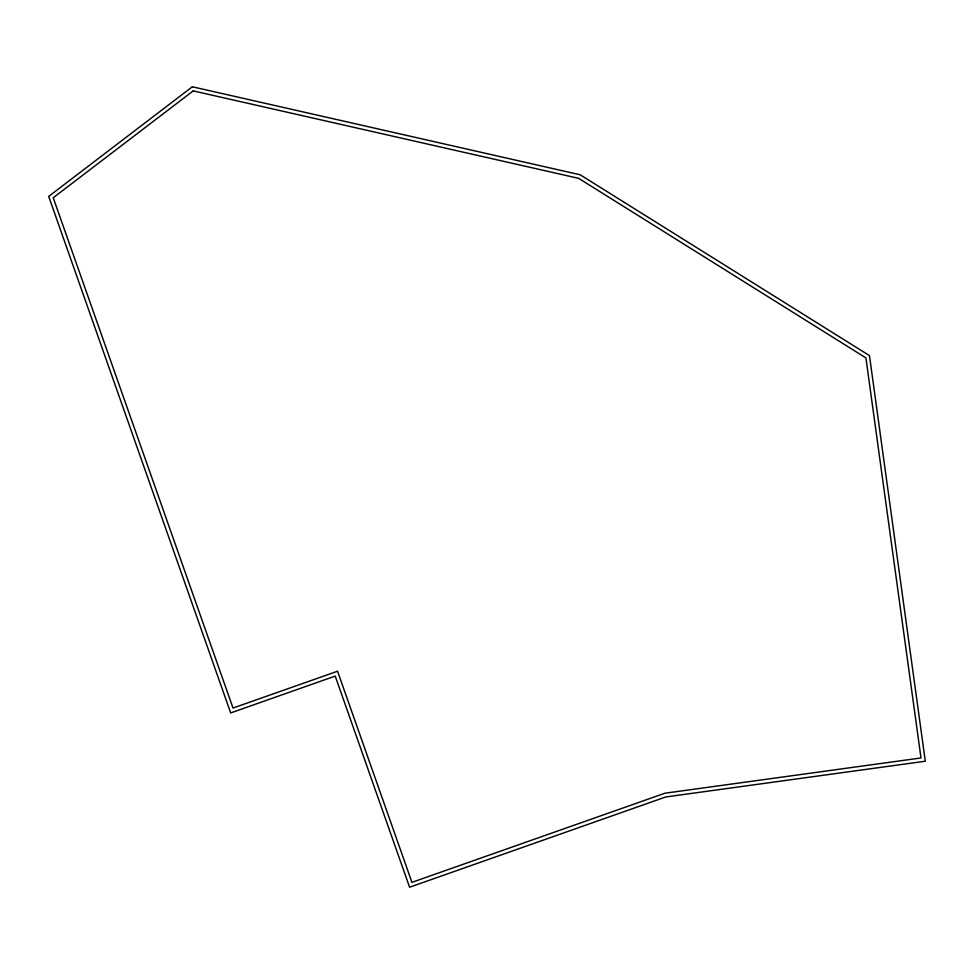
<?xml version="1.0" encoding="UTF-8"?>
<svg xmlns="http://www.w3.org/2000/svg" width="974" height="974" viewBox="0 0 974 974"><rect width="100%" height="100%" fill="white"/><g stroke="black" fill="none" stroke-linecap="round" stroke-linejoin="round"><path stroke-width="1.46" d="M192.316 86.783L48.7 196.407L230.68 712.931L335.214 676.102L409.591 887.217L665.802 796.951L925.3 761.23L869.465 355.607L580.151 174.772L192.316 86.783M193.217 90.899L53.229 197.759L233.017 708.049L337.552 671.22L411.929 882.347L664.901 793.226L920.99 757.967L865.923 357.908L578.678 178.352L193.217 90.899"/></g></svg>
